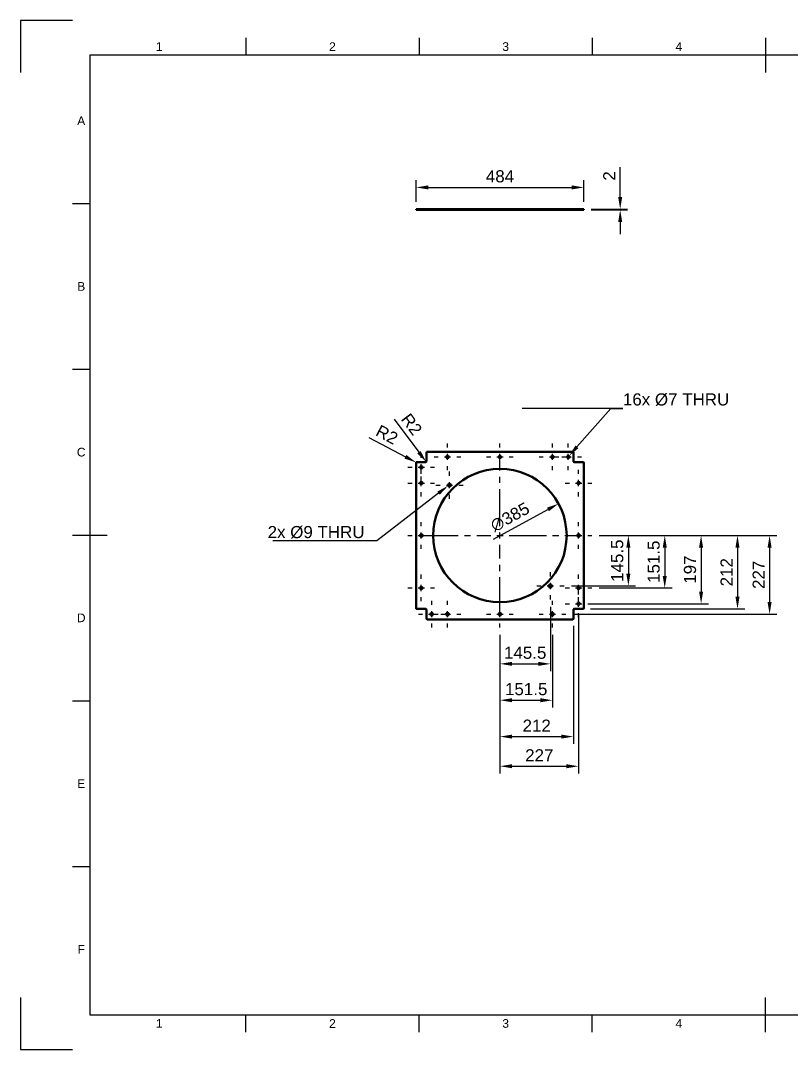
# Model space of a CAD drawing. Header units: millimetres. Extents: x 0 to 420, y 0 to 297.
# Drawn here: x 0 to 222.5, y 0 to 297 of the extents above; entities that cross this region are included whole.
import ezdxf
from ezdxf import colors
from ezdxf.entities.mleader import LeaderData, LeaderLine
from ezdxf.enums import TextEntityAlignment as Align
from ezdxf.math import Vec2, Vec3

# ---------------------------------------------------------------- set-up
doc = ezdxf.new("R2010")
doc.units = ezdxf.units.MM
doc.header["$LTSCALE"] = 0.75
doc.linetypes.add('CENTER2', pattern=[28.575, 19.05, -3.175, 3.175, -3.175])
for name, color, linetype, lineweight in [('Annotations', 7, 'Continuous', 25), ('Border', 7, 'Continuous', 25), ('Center Lines', 7, 'CENTER2', 25), ('Dimensions', 7, 'Continuous', 25), ('Visible', 7, 'Continuous', 50)]:
    doc.layers.add(name, color=color, linetype=linetype, lineweight=lineweight)
doc.styles.add('FusionTitle', font='arial.ttf')
doc.styles.get("Standard").update_dxf_attribs({"font": 'arial.ttf'})
doc.dimstyles.new('ISO-25', dxfattribs={"dimtxt": 3.5, "dimasz": 3.5, "dimexe": 2.1, "dimexo": 2.1, "dimgap": 1.4, "dimtad": 1, "dimzin": 12, "dimdsep": 46, "dimtxsty": 'Standard', "dimcen": 0, "dimclrd": 256, "dimclre": 256, "dimclrt": 256, "dimazin": 3, "dimtp": 0.1, "dimtm": 0.1, "dimtfac": 0.714286, "dimtmove": 0, "dimatfit": 3, "dimfxl": 1, "dimtzin": 12, "dimarcsym": 0})

# ---------------------------------------------------------------- blocks, each defined once
blk = doc.blocks.new('ISO_A3_SHEET')
at = {"layer": 'Border'}
for p, q in [((65, 292), (65, 287)), ((115, 292), (115, 287)), ((165, 292), (165, 287)), ((215, 292), (215, 282)), ((410, 287), (20, 287)), ((20, 287), (20, 10)), ((15, 244.16666), (20, 244.16666)), ((15, 196.33333), (20, 196.33333)), ((15, 148.5), (25, 148.5)), ((15, 100.66667), (20, 100.66667)), ((15, 52.83334), (20, 52.83334)), ((215, 5), (215, 15)), ((20, 10), (410, 10)), ((65, 5), (65, 10)), ((115, 5), (115, 10)), ((165, 5), (165, 10))]:
    blk.add_line(p, q, dxfattribs=at)
at = {"layer": 'Defpoints'}
for p, q in [((15, 297), (0, 297)), ((0, 297), (0, 282)), ((0, 15), (0, 0)), ((0, 0), (15, 0))]:
    blk.add_line(p, q, dxfattribs=at)
at = {"layer": 'Border', "style": 'FusionTitle'}
for s, p in [('1', (40, 289.5)), ('2', (90, 289.5)), ('3', (140, 289.5)), ('4', (190, 289.5)), ('A', (17.5, 268.08333)), ('B', (17.5, 220.25)), ('C', (17.5, 172.41667)), ('D', (17.5, 124.58334)), ('E', (17.5, 76.75001)), ('F', (17.5, 28.91668)), ('1', (40, 7.5)), ('2', (90, 7.5)), ('3', (140, 7.5)), ('4', (190, 7.5))]:
    blk.add_text(s, height=2.5, dxfattribs=at).set_placement(p, align=Align.MIDDLE)
blk = doc.blocks.new('*D41')
at = {"layer": 'Defpoints', "color": 0, "transparency": 16777216}
for p in [(155.274669, 157.540645), (121.442838, 139.165194)]:
    blk.add_point(p, dxfattribs=at)
at = {"layer": 'Dimensions', "lineweight": -2, "transparency": 16777216}
blk.add_line((136.498276, 147.342418), (152.199048, 155.870149), dxfattribs=at)
at = {"layer": 'Dimensions', "transparency": 16777216}
blk.add_solid([(151.920632, 156.382753), (152.477464, 155.357546), (155.274669, 157.540645)], dxfattribs=at)
at = {"layer": 'Dimensions', "transparency": 16777216, "insert": (141.243024, 153.65763), "char_height": 3.5, "attachment_point": 5, "rotation": 28.50816828}
blk.add_mtext('∅385', dxfattribs=at)
blk = doc.blocks.new('*U8')
at = {"layer": 'Center Lines', "color": 0, "ltscale": 0.75, "transparency": 16777216}
for p, q in [((0, 2.678906), (0, 22.75)), ((-22.75, 0), (-2.678906, 0)), ((2.678906, 0), (22.75, 0)), ((0, -22.75), (0, -2.678906))]:
    blk.add_line(p, q, dxfattribs=at)
at = {"layer": 'Center Lines', "color": 0, "linetype": 'Continuous', "ltscale": 0.75, "transparency": 16777216}
for p, q in [((-0.892969, 0), (0.892969, 0)), ((0, -0.892969), (0, 0.892969))]:
    blk.add_line(p, q, dxfattribs=at)
blk = doc.blocks.new('*U9')
at = {"layer": 'Center Lines', "color": 0, "ltscale": 0.75, "transparency": 16777216}
for p, q in [((0, 2.678906), (0, 3.85)), ((-3.85, 0), (-2.678906, 0)), ((2.678906, 0), (3.85, 0)), ((0, -3.85), (0, -2.678906))]:
    blk.add_line(p, q, dxfattribs=at)
at = {"layer": 'Center Lines', "color": 0, "linetype": 'Continuous', "ltscale": 0.75, "transparency": 16777216}
for p, q in [((-0.892969, 0), (0.892969, 0)), ((0, -0.892969), (0, 0.892969))]:
    blk.add_line(p, q, dxfattribs=at)
blk = doc.blocks.new('*U10')
at = {"layer": 'Center Lines', "color": 0, "ltscale": 0.75, "transparency": 16777216}
for p, q in [((0, 2.678906), (0, 3.85)), ((-3.85, 0), (-2.678906, 0)), ((2.678906, 0), (3.85, 0)), ((0, -3.85), (0, -2.678906))]:
    blk.add_line(p, q, dxfattribs=at)
at = {"layer": 'Center Lines', "color": 0, "linetype": 'Continuous', "ltscale": 0.75, "transparency": 16777216}
for p, q in [((-0.892969, 0), (0.892969, 0)), ((0, -0.892969), (0, 0.892969))]:
    blk.add_line(p, q, dxfattribs=at)
blk = doc.blocks.new('*U11')
at = {"layer": 'Center Lines', "color": 0, "ltscale": 0.75, "transparency": 16777216}
for p, q in [((0, 2.678906), (0, 3.85)), ((-3.85, 0), (-2.678906, 0)), ((2.678906, 0), (3.85, 0)), ((0, -3.85), (0, -2.678906))]:
    blk.add_line(p, q, dxfattribs=at)
at = {"layer": 'Center Lines', "color": 0, "linetype": 'Continuous', "ltscale": 0.75, "transparency": 16777216}
for p, q in [((-0.892969, 0), (0.892969, 0)), ((0, -0.892969), (0, 0.892969))]:
    blk.add_line(p, q, dxfattribs=at)
blk = doc.blocks.new('*U12')
at = {"layer": 'Center Lines', "color": 0, "ltscale": 0.75, "transparency": 16777216}
for p, q in [((0, 2.678906), (0, 3.85)), ((-3.85, 0), (-2.678906, 0)), ((2.678906, 0), (3.85, 0)), ((0, -3.85), (0, -2.678906))]:
    blk.add_line(p, q, dxfattribs=at)
at = {"layer": 'Center Lines', "color": 0, "linetype": 'Continuous', "ltscale": 0.75, "transparency": 16777216}
for p, q in [((-0.892969, 0), (0.892969, 0)), ((0, -0.892969), (0, 0.892969))]:
    blk.add_line(p, q, dxfattribs=at)
blk = doc.blocks.new('*U13')
at = {"layer": 'Center Lines', "color": 0, "ltscale": 0.75, "transparency": 16777216}
for p, q in [((0, 2.678906), (0, 3.85)), ((-3.85, 0), (-2.678906, 0)), ((2.678906, 0), (3.85, 0)), ((0, -3.85), (0, -2.678906))]:
    blk.add_line(p, q, dxfattribs=at)
at = {"layer": 'Center Lines', "color": 0, "linetype": 'Continuous', "ltscale": 0.75, "transparency": 16777216}
for p, q in [((-0.892969, 0), (0.892969, 0)), ((0, -0.892969), (0, 0.892969))]:
    blk.add_line(p, q, dxfattribs=at)
blk = doc.blocks.new('*U14')
at = {"layer": 'Center Lines', "color": 0, "ltscale": 0.75, "transparency": 16777216}
for p, q in [((0, 2.678906), (0, 3.85)), ((-3.85, 0), (-2.678906, 0)), ((2.678906, 0), (3.85, 0)), ((0, -3.85), (0, -2.678906))]:
    blk.add_line(p, q, dxfattribs=at)
at = {"layer": 'Center Lines', "color": 0, "linetype": 'Continuous', "ltscale": 0.75, "transparency": 16777216}
for p, q in [((-0.892969, 0), (0.892969, 0)), ((0, -0.892969), (0, 0.892969))]:
    blk.add_line(p, q, dxfattribs=at)
blk = doc.blocks.new('*U15')
at = {"layer": 'Center Lines', "color": 0, "ltscale": 0.75, "transparency": 16777216}
for p, q in [((0, 2.678906), (0, 3.85)), ((-3.85, 0), (-2.678906, 0)), ((2.678906, 0), (3.85, 0)), ((0, -3.85), (0, -2.678906))]:
    blk.add_line(p, q, dxfattribs=at)
at = {"layer": 'Center Lines', "color": 0, "linetype": 'Continuous', "ltscale": 0.75, "transparency": 16777216}
for p, q in [((-0.892969, 0), (0.892969, 0)), ((0, -0.892969), (0, 0.892969))]:
    blk.add_line(p, q, dxfattribs=at)
blk = doc.blocks.new('*U16')
at = {"layer": 'Center Lines', "color": 0, "ltscale": 0.75, "transparency": 16777216}
for p, q in [((0, 2.678906), (0, 3.85)), ((-3.85, 0), (-2.678906, 0)), ((2.678906, 0), (3.85, 0)), ((0, -3.85), (0, -2.678906))]:
    blk.add_line(p, q, dxfattribs=at)
at = {"layer": 'Center Lines', "color": 0, "linetype": 'Continuous', "ltscale": 0.75, "transparency": 16777216}
for p, q in [((-0.892969, 0), (0.892969, 0)), ((0, -0.892969), (0, 0.892969))]:
    blk.add_line(p, q, dxfattribs=at)
blk = doc.blocks.new('*U17')
at = {"layer": 'Center Lines', "color": 0, "ltscale": 0.75, "transparency": 16777216}
for p, q in [((0, 2.678906), (0, 3.85)), ((-3.85, 0), (-2.678906, 0)), ((2.678906, 0), (3.85, 0)), ((0, -3.85), (0, -2.678906))]:
    blk.add_line(p, q, dxfattribs=at)
at = {"layer": 'Center Lines', "color": 0, "linetype": 'Continuous', "ltscale": 0.75, "transparency": 16777216}
for p, q in [((-0.892969, 0), (0.892969, 0)), ((0, -0.892969), (0, 0.892969))]:
    blk.add_line(p, q, dxfattribs=at)
blk = doc.blocks.new('*U18')
at = {"layer": 'Center Lines', "color": 0, "ltscale": 0.75, "transparency": 16777216}
for p, q in [((0, 2.678906), (0, 3.85)), ((-3.85, 0), (-2.678906, 0)), ((2.678906, 0), (3.85, 0)), ((0, -3.85), (0, -2.678906))]:
    blk.add_line(p, q, dxfattribs=at)
at = {"layer": 'Center Lines', "color": 0, "linetype": 'Continuous', "ltscale": 0.75, "transparency": 16777216}
for p, q in [((-0.892969, 0), (0.892969, 0)), ((0, -0.892969), (0, 0.892969))]:
    blk.add_line(p, q, dxfattribs=at)
blk = doc.blocks.new('*U19')
at = {"layer": 'Center Lines', "color": 0, "ltscale": 0.75, "transparency": 16777216}
for p, q in [((0, 2.678906), (0, 3.85)), ((-3.85, 0), (-2.678906, 0)), ((2.678906, 0), (3.85, 0)), ((0, -3.85), (0, -2.678906))]:
    blk.add_line(p, q, dxfattribs=at)
at = {"layer": 'Center Lines', "color": 0, "linetype": 'Continuous', "ltscale": 0.75, "transparency": 16777216}
for p, q in [((-0.892969, 0), (0.892969, 0)), ((0, -0.892969), (0, 0.892969))]:
    blk.add_line(p, q, dxfattribs=at)
blk = doc.blocks.new('*U20')
at = {"layer": 'Center Lines', "color": 0, "ltscale": 0.75, "transparency": 16777216}
for p, q in [((0, 2.678906), (0, 3.85)), ((-3.85, 0), (-2.678906, 0)), ((2.678906, 0), (3.85, 0)), ((0, -3.85), (0, -2.678906))]:
    blk.add_line(p, q, dxfattribs=at)
at = {"layer": 'Center Lines', "color": 0, "linetype": 'Continuous', "ltscale": 0.75, "transparency": 16777216}
for p, q in [((-0.892969, 0), (0.892969, 0)), ((0, -0.892969), (0, 0.892969))]:
    blk.add_line(p, q, dxfattribs=at)
blk = doc.blocks.new('*U21')
at = {"layer": 'Center Lines', "color": 0, "ltscale": 0.75, "transparency": 16777216}
for p, q in [((0, 2.678906), (0, 3.85)), ((-3.85, 0), (-2.678906, 0)), ((2.678906, 0), (3.85, 0)), ((0, -3.85), (0, -2.678906))]:
    blk.add_line(p, q, dxfattribs=at)
at = {"layer": 'Center Lines', "color": 0, "linetype": 'Continuous', "ltscale": 0.75, "transparency": 16777216}
for p, q in [((-0.892969, 0), (0.892969, 0)), ((0, -0.892969), (0, 0.892969))]:
    blk.add_line(p, q, dxfattribs=at)
blk = doc.blocks.new('*U22')
at = {"layer": 'Center Lines', "color": 0, "ltscale": 0.75, "transparency": 16777216}
for p, q in [((0, 2.678906), (0, 3.85)), ((-3.85, 0), (-2.678906, 0)), ((2.678906, 0), (3.85, 0)), ((0, -3.85), (0, -2.678906))]:
    blk.add_line(p, q, dxfattribs=at)
at = {"layer": 'Center Lines', "color": 0, "linetype": 'Continuous', "ltscale": 0.75, "transparency": 16777216}
for p, q in [((-0.892969, 0), (0.892969, 0)), ((0, -0.892969), (0, 0.892969))]:
    blk.add_line(p, q, dxfattribs=at)
blk = doc.blocks.new('*U23')
at = {"layer": 'Center Lines', "color": 0, "ltscale": 0.75, "transparency": 16777216}
for p, q in [((0, 2.678906), (0, 3.85)), ((-3.85, 0), (-2.678906, 0)), ((2.678906, 0), (3.85, 0)), ((0, -3.85), (0, -2.678906))]:
    blk.add_line(p, q, dxfattribs=at)
at = {"layer": 'Center Lines', "color": 0, "linetype": 'Continuous', "ltscale": 0.75, "transparency": 16777216}
for p, q in [((-0.892969, 0), (0.892969, 0)), ((0, -0.892969), (0, 0.892969))]:
    blk.add_line(p, q, dxfattribs=at)
blk = doc.blocks.new('*U24')
at = {"layer": 'Center Lines', "color": 0, "ltscale": 0.75, "transparency": 16777216}
for p, q in [((0, 2.678906), (0, 3.85)), ((-3.85, 0), (-2.678906, 0)), ((2.678906, 0), (3.85, 0)), ((0, -3.85), (0, -2.678906))]:
    blk.add_line(p, q, dxfattribs=at)
at = {"layer": 'Center Lines', "color": 0, "linetype": 'Continuous', "ltscale": 0.75, "transparency": 16777216}
for p, q in [((-0.892969, 0), (0.892969, 0)), ((0, -0.892969), (0, 0.892969))]:
    blk.add_line(p, q, dxfattribs=at)
blk = doc.blocks.new('*U25')
at = {"layer": 'Center Lines', "color": 0, "ltscale": 0.75, "transparency": 16777216}
for p, q in [((0, 2.678906), (0, 3.95)), ((-3.95, 0), (-2.678906, 0)), ((2.678906, 0), (3.95, 0)), ((0, -3.95), (0, -2.678906))]:
    blk.add_line(p, q, dxfattribs=at)
at = {"layer": 'Center Lines', "color": 0, "linetype": 'Continuous', "ltscale": 0.75, "transparency": 16777216}
for p, q in [((-0.892969, 0), (0.892969, 0)), ((0, -0.892969), (0, 0.892969))]:
    blk.add_line(p, q, dxfattribs=at)
blk = doc.blocks.new('*U26')
at = {"layer": 'Center Lines', "color": 0, "ltscale": 0.75, "transparency": 16777216}
for p, q in [((0, 2.678906), (0, 3.95)), ((-3.95, 0), (-2.678906, 0)), ((2.678906, 0), (3.95, 0)), ((0, -3.95), (0, -2.678906))]:
    blk.add_line(p, q, dxfattribs=at)
at = {"layer": 'Center Lines', "color": 0, "linetype": 'Continuous', "ltscale": 0.75, "transparency": 16777216}
for p, q in [((-0.892969, 0), (0.892969, 0)), ((0, -0.892969), (0, 0.892969))]:
    blk.add_line(p, q, dxfattribs=at)
blk = doc.blocks.new('*D42')
at = {"layer": 'Defpoints', "color": 0, "transparency": 16777216}
for p in [(152.908798, 129.852875), (138.358754, 121.802913), (152.908798, 111.302913)]:
    blk.add_point(p, dxfattribs=at)
at = {"layer": 'Dimensions', "lineweight": -2, "transparency": 16777216}
for p, q in [((152.908798, 127.752875), (152.908798, 109.202913)), ((138.358754, 119.702913), (138.358754, 109.202913)), ((141.858754, 111.302913), (149.408798, 111.302913))]:
    blk.add_line(p, q, dxfattribs=at)
at = {"layer": 'Dimensions', "transparency": 16777216}
for points in [[(141.858754, 111.886247), (141.858754, 110.71958), (138.358754, 111.302913)], [(149.408798, 111.886247), (149.408798, 110.71958), (152.908798, 111.302913)]]:
    blk.add_solid(points, dxfattribs=at)
at = {"layer": 'Dimensions', "transparency": 16777216, "insert": (145.633776, 114.489919), "char_height": 3.5, "attachment_point": 5}
blk.add_mtext('145.5', dxfattribs=at)
blk = doc.blocks.new('*D43')
at = {"layer": 'Defpoints', "color": 0, "transparency": 16777216}
for p in [(138.358754, 121.802913), (153.508754, 121.802913), (153.508754, 100.802913)]:
    blk.add_point(p, dxfattribs=at)
at = {"layer": 'Dimensions', "lineweight": -2, "transparency": 16777216}
for p, q in [((138.358754, 119.702913), (138.358754, 98.702913)), ((153.508754, 119.702913), (153.508754, 98.702913)), ((141.858754, 100.802913), (150.008754, 100.802913))]:
    blk.add_line(p, q, dxfattribs=at)
at = {"layer": 'Dimensions', "transparency": 16777216}
for points in [[(141.858754, 101.386247), (141.858754, 100.21958), (138.358754, 100.802913)], [(150.008754, 101.386247), (150.008754, 100.21958), (153.508754, 100.802913)]]:
    blk.add_solid(points, dxfattribs=at)
at = {"layer": 'Dimensions', "transparency": 16777216, "insert": (145.933754, 103.989919), "char_height": 3.5, "attachment_point": 5}
blk.add_mtext('151.5', dxfattribs=at)
blk = doc.blocks.new('*D44')
at = {"layer": 'Defpoints', "color": 0, "transparency": 16777216}
for p in [(138.358754, 121.802913), (159.558754, 124.352919), (159.558754, 90.302913)]:
    blk.add_point(p, dxfattribs=at)
at = {"layer": 'Dimensions', "lineweight": -2, "transparency": 16777216}
for p, q in [((159.558754, 122.252919), (159.558754, 88.202913)), ((138.358754, 119.702913), (138.358754, 88.202913)), ((141.858754, 90.302913), (156.058754, 90.302913))]:
    blk.add_line(p, q, dxfattribs=at)
at = {"layer": 'Dimensions', "transparency": 16777216}
for points in [[(141.858754, 90.886247), (141.858754, 89.71958), (138.358754, 90.302913)], [(156.058754, 90.886247), (156.058754, 89.71958), (159.558754, 90.302913)]]:
    blk.add_solid(points, dxfattribs=at)
at = {"layer": 'Dimensions', "transparency": 16777216, "insert": (148.958754, 93.460076), "char_height": 3.5, "attachment_point": 5}
blk.add_mtext('212', dxfattribs=at)
blk = doc.blocks.new('*D45')
at = {"layer": 'Defpoints', "color": 0, "transparency": 16777216}
for p in [(161.058801, 127.759951), (138.358754, 121.802913), (161.058801, 81.745684)]:
    blk.add_point(p, dxfattribs=at)
at = {"layer": 'Dimensions', "lineweight": -2, "transparency": 16777216}
for p, q in [((161.058801, 125.659951), (161.058801, 79.645684)), ((138.358754, 119.702913), (138.358754, 79.645684)), ((141.858754, 81.745684), (157.558801, 81.745684))]:
    blk.add_line(p, q, dxfattribs=at)
at = {"layer": 'Dimensions', "transparency": 16777216}
for points in [[(141.858754, 82.329017), (141.858754, 81.16235), (138.358754, 81.745684)], [(157.558801, 82.329017), (157.558801, 81.16235), (161.058801, 81.745684)]]:
    blk.add_solid(points, dxfattribs=at)
at = {"layer": 'Dimensions', "transparency": 16777216, "insert": (149.708778, 84.902846), "char_height": 3.5, "attachment_point": 5}
blk.add_mtext('227', dxfattribs=at)
blk = doc.blocks.new('*D46')
at = {"layer": 'Defpoints', "color": 0, "transparency": 16777216}
for p in [(164.908783, 148.352913), (156.858798, 133.802875), (175.408783, 133.802875)]:
    blk.add_point(p, dxfattribs=at)
at = {"layer": 'Dimensions', "lineweight": -2, "transparency": 16777216}
for p, q in [((167.008783, 148.352913), (177.508783, 148.352913)), ((175.408783, 144.852913), (175.408783, 137.302875)), ((158.958798, 133.802875), (177.508783, 133.802875))]:
    blk.add_line(p, q, dxfattribs=at)
at = {"layer": 'Dimensions', "transparency": 16777216}
for points in [[(174.82545, 144.852913), (175.992116, 144.852913), (175.408783, 148.352913)], [(174.82545, 137.302875), (175.992116, 137.302875), (175.408783, 133.802875)]]:
    blk.add_solid(points, dxfattribs=at)
at = {"layer": 'Dimensions', "transparency": 16777216, "insert": (172.221778, 141.077894), "char_height": 3.5, "attachment_point": 5, "rotation": 90}
blk.add_mtext('145.5', dxfattribs=at)
blk = doc.blocks.new('*D47')
at = {"layer": 'Defpoints', "color": 0, "transparency": 16777216}
for p in [(164.908783, 148.352913), (164.908783, 133.202913), (185.908783, 133.202913)]:
    blk.add_point(p, dxfattribs=at)
at = {"layer": 'Dimensions', "lineweight": -2, "transparency": 16777216}
for p, q in [((167.008783, 148.352913), (188.008783, 148.352913)), ((185.908783, 144.852913), (185.908783, 136.702913)), ((167.008783, 133.202913), (188.008783, 133.202913))]:
    blk.add_line(p, q, dxfattribs=at)
at = {"layer": 'Dimensions', "transparency": 16777216}
for points in [[(185.32545, 144.852913), (186.492116, 144.852913), (185.908783, 148.352913)], [(185.32545, 136.702913), (186.492116, 136.702913), (185.908783, 133.202913)]]:
    blk.add_solid(points, dxfattribs=at)
at = {"layer": 'Dimensions', "transparency": 16777216, "insert": (182.721778, 140.777913), "char_height": 3.5, "attachment_point": 5, "rotation": 90}
blk.add_mtext('151.5', dxfattribs=at)
blk = doc.blocks.new('*D48')
at = {"layer": 'Defpoints', "color": 0, "transparency": 16777216}
for p in [(164.908783, 148.352913), (161.95177, 128.652919), (196.408783, 128.652919)]:
    blk.add_point(p, dxfattribs=at)
at = {"layer": 'Dimensions', "lineweight": -2, "transparency": 16777216}
for p, q in [((167.008783, 148.352913), (198.508783, 148.352913)), ((196.408783, 144.852913), (196.408783, 132.152919)), ((164.05177, 128.652919), (198.508783, 128.652919))]:
    blk.add_line(p, q, dxfattribs=at)
at = {"layer": 'Dimensions', "transparency": 16777216}
for points in [[(195.82545, 144.852913), (196.992116, 144.852913), (196.408783, 148.352913)], [(195.82545, 132.152919), (196.992116, 132.152919), (196.408783, 128.652919)]]:
    blk.add_solid(points, dxfattribs=at)
at = {"layer": 'Dimensions', "transparency": 16777216, "insert": (193.221778, 138.502916), "char_height": 3.5, "attachment_point": 5, "rotation": 90}
blk.add_mtext('197', dxfattribs=at)
blk = doc.blocks.new('*D49')
at = {"layer": 'Defpoints', "color": 0, "transparency": 16777216}
for p in [(164.908783, 148.352913), (162.358754, 127.152919), (206.908783, 127.152919)]:
    blk.add_point(p, dxfattribs=at)
at = {"layer": 'Dimensions', "lineweight": -2, "transparency": 16777216}
for p, q in [((167.008783, 148.352913), (209.008783, 148.352913)), ((206.908783, 144.852913), (206.908783, 130.652919)), ((164.458754, 127.152919), (209.008783, 127.152919))]:
    blk.add_line(p, q, dxfattribs=at)
at = {"layer": 'Dimensions', "transparency": 16777216}
for points in [[(206.32545, 144.852913), (207.492116, 144.852913), (206.908783, 148.352913)], [(206.32545, 130.652919), (207.492116, 130.652919), (206.908783, 127.152919)]]:
    blk.add_solid(points, dxfattribs=at)
at = {"layer": 'Dimensions', "transparency": 16777216, "insert": (203.751621, 137.752916), "char_height": 3.5, "attachment_point": 5, "rotation": 90}
blk.add_mtext('212', dxfattribs=at)
blk = doc.blocks.new('*D50')
at = {"layer": 'Defpoints', "color": 0, "transparency": 16777216}
for p in [(164.908783, 148.352913), (157.358754, 125.652913), (216.173357, 125.652913)]:
    blk.add_point(p, dxfattribs=at)
at = {"layer": 'Dimensions', "lineweight": -2, "transparency": 16777216}
for p, q in [((167.008783, 148.352913), (218.273357, 148.352913)), ((216.173357, 144.852913), (216.173357, 129.152913)), ((159.458754, 125.652913), (218.273357, 125.652913))]:
    blk.add_line(p, q, dxfattribs=at)
at = {"layer": 'Dimensions', "transparency": 16777216}
for points in [[(215.590024, 144.852913), (216.756691, 144.852913), (216.173357, 148.352913)], [(215.590024, 129.152913), (216.756691, 129.152913), (216.173357, 125.652913)]]:
    blk.add_solid(points, dxfattribs=at)
at = {"layer": 'Dimensions', "transparency": 16777216, "insert": (213.016195, 137.002913), "char_height": 3.5, "attachment_point": 5, "rotation": 90}
blk.add_mtext('227', dxfattribs=at)
blk = doc.blocks.new('*D51')
at = {"layer": 'Defpoints', "color": 0, "transparency": 16777216}
for p in [(116.838584, 169.912792), (116.958754, 169.752919)]:
    blk.add_point(p, dxfattribs=at)
at = {"layer": 'Dimensions', "lineweight": -2, "transparency": 16777216}
blk.add_line((107.820939, 181.909694), (114.975945, 172.39081), dxfattribs=at)
at = {"layer": 'Dimensions', "transparency": 16777216}
blk.add_solid([(115.442239, 172.741307), (114.509651, 172.040314), (117.078924, 169.593047)], dxfattribs=at)
at = {"layer": 'Dimensions', "transparency": 16777216, "insert": (112.870665, 180.446119), "char_height": 3.5, "attachment_point": 5, "rotation": 306.93087183}
blk.add_mtext('R2', dxfattribs=at)
blk = doc.blocks.new('*D52')
at = {"layer": 'Defpoints', "color": 0, "transparency": 16777216}
for p in [(114.181887, 169.44629), (114.358754, 169.352919)]:
    blk.add_point(p, dxfattribs=at)
at = {"layer": 'Dimensions', "lineweight": -2, "transparency": 16777216}
for p, q in [((100.555971, 176.639655), (111.086719, 171.080285)), ((114.358754, 169.352919), (114.181887, 169.44629))]:
    blk.add_line(p, q, dxfattribs=at)
at = {"layer": 'Dimensions', "transparency": 16777216}
blk.add_solid([(111.359052, 171.596146), (110.814387, 170.564424), (114.181887, 169.44629)], dxfattribs=at)
at = {"layer": 'Dimensions', "transparency": 16777216, "insert": (105.7477, 177.468952), "char_height": 3.5, "attachment_point": 5, "rotation": 332.16961191}
blk.add_mtext('R2', dxfattribs=at)
blk = doc.blocks.new('*D53')
at = {"layer": 'Defpoints', "color": 0, "transparency": 16777216}
for p in [(162.558753, 248.838675), (114.158753, 242.585051), (162.558753, 242.585051)]:
    blk.add_point(p, dxfattribs=at)
at = {"layer": 'Dimensions', "lineweight": -2, "transparency": 16777216}
for p, q in [((114.158753, 244.685051), (114.158753, 250.938675)), ((162.558753, 244.685051), (162.558753, 250.938675)), ((117.658753, 248.838675), (159.058753, 248.838675))]:
    blk.add_line(p, q, dxfattribs=at)
at = {"layer": 'Dimensions', "transparency": 16777216}
for points in [[(117.658753, 249.422009), (117.658753, 248.255342), (114.158753, 248.838675)], [(159.058753, 249.422009), (159.058753, 248.255342), (162.558753, 248.838675)]]:
    blk.add_solid(points, dxfattribs=at)
at = {"layer": 'Dimensions', "transparency": 16777216, "insert": (138.358753, 252.025681), "char_height": 3.5, "attachment_point": 5}
blk.add_mtext('484', dxfattribs=at)
blk = doc.blocks.new('*D54')
at = {"layer": 'Defpoints', "color": 0, "transparency": 16777216}
for p in [(162.558753, 242.585051), (162.558753, 242.385051), (173.058753, 242.585051)]:
    blk.add_point(p, dxfattribs=at)
at = {"layer": 'Dimensions', "lineweight": -2, "transparency": 16777216}
for p, q in [((173.058753, 246.085051), (173.058753, 254.703264)), ((164.658753, 242.585051), (175.158753, 242.585051)), ((164.658753, 242.385051), (175.158753, 242.385051)), ((173.058753, 242.385051), (173.058753, 242.585051)), ((173.058753, 238.885051), (173.058753, 235.385051))]:
    blk.add_line(p, q, dxfattribs=at)
at = {"layer": 'Dimensions', "transparency": 16777216}
for points in [[(172.47542, 246.085051), (173.642087, 246.085051), (173.058753, 242.585051)], [(172.47542, 238.885051), (173.642087, 238.885051), (173.058753, 242.385051)]]:
    blk.add_solid(points, dxfattribs=at)
at = {"layer": 'Dimensions', "transparency": 16777216, "insert": (169.901591, 252.144158), "char_height": 3.5, "attachment_point": 5, "rotation": 90}
blk.add_mtext('2', dxfattribs=at)

msp = doc.modelspace()

# ---------------------------------------------------------------- linework, layer by layer
at = {"layer": 'Visible', "extrusion": (0, 1, 0)}
for p, q in [((114.158753, 242.385051, 21), (114.158753, 242.585051, 21)), ((116.958753, 242.585051, 21.2), (114.358753, 242.585051, 21.2)), ((116.958753, 242.385051, 21.2), (114.358753, 242.385051, 21.2)), ((117.158753, 242.385051, 24), (117.158753, 242.585051, 24)), ((117.358753, 242.585051, 24.2), (159.358753, 242.585051, 24.2)), ((159.358753, 242.385051, 24.2), (117.358753, 242.385051, 24.2)), ((159.558753, 242.385051, 24), (159.558753, 242.585051, 24)), ((159.758753, 242.585051, 21.2), (162.358753, 242.585051, 21.2)), ((159.758753, 242.385051, 21.2), (162.358753, 242.385051, 21.2)), ((162.558753, 242.385051, 21), (162.558753, 242.585051, 21))]:
    msp.add_line(p, q, dxfattribs=at)
at = {"layer": 'Visible'}
for p, q in [((117.158754, 169.752919, 0.1), (117.158754, 172.352919, 0.1)), ((117.358754, 172.552919, 0.1), (159.358754, 172.552919, 0.1)), ((159.558754, 169.752919, 0.1), (159.558754, 172.352919, 0.1)), ((114.158754, 127.352919, 0.1), (114.158754, 169.352919, 0.1)), ((116.958754, 169.552919, 0.1), (114.358754, 169.552919, 0.1)), ((159.758754, 169.552919, 0.1), (162.358754, 169.552919, 0.1)), ((162.558754, 127.352919, 0.1), (162.558754, 169.352919, 0.1)), ((116.958754, 127.152919, 0.1), (114.358754, 127.152919, 0.1)), ((117.158754, 126.952919, 0.1), (117.158754, 124.352919, 0.1)), ((159.558754, 126.952919, 0.1), (159.558754, 124.352919, 0.1)), ((159.758754, 127.152919, 0.1), (162.358754, 127.152919, 0.1)), ((117.358754, 124.152919, 0.1), (159.358754, 124.152919, 0.1))]:
    msp.add_line(p, q, dxfattribs=at)
at = {"layer": 'Visible', "extrusion": (3.576e-13, 0, -1)}
for centre in [(-123.208754, 171.052925, -0.1), (-138.358754, 171.052925, -0.1), (-153.508754, 171.052925, -0.1), (-115.658724, 163.502925, -0.1), (-161.058783, 163.502925, -0.1), (-115.658724, 148.352913, -0.1), (-161.058783, 148.352913, -0.1), (-115.658724, 133.202913, -0.1), (-161.058783, 133.202913, -0.1), (-123.208754, 125.652913, -0.1), (-138.358754, 125.652913, -0.1), (-153.508754, 125.652913, -0.1)]:
    msp.add_circle(centre, 0.35, dxfattribs=at)
at = {"layer": 'Visible', "extrusion": (3.553e-13, 0, -1)}
for centre in [(-158.058754, 171.052967, -0.1), (-115.658706, 168.052919, -0.1), (-161.058801, 128.652919, -0.1), (-118.658754, 125.652872, -0.1)]:
    msp.add_circle(centre, 0.35, dxfattribs=at)
at = {"layer": 'Visible'}
for centre, radius in [((138.358754, 148.352919, 0.1), 19.25), ((123.808709, 162.902964, 0.1), 0.45), ((152.908798, 133.802875, 0.1), 0.45)]:
    msp.add_circle(centre, radius, dxfattribs=at)
at = {"layer": 'Visible', "extrusion": (0, 1, 0)}
for centre, start, end in [((-114.358753, 21, 242.585051), 0, 90), ((-116.958753, 21.4, 242.385051), 180, 270), ((-117.358753, 24, 242.585051), 0, 90), ((-159.358753, 24, 242.385051), 90, 180), ((-159.758753, 21.4, 242.585051), 270, 0), ((-162.358753, 21, 242.385051), 90, 180)]:
    msp.add_arc(centre, 0.2, start, end, dxfattribs=at)
at = {"layer": 'Visible', "extrusion": (3.565e-13, -1, 0)}
for centre, start, end in [((114.358753, 21, -242.385051), 90, 180), ((116.958753, 21.4, -242.585051), 270, 0), ((117.358753, 24, -242.385051), 90, 180)]:
    msp.add_arc(centre, 0.2, start, end, dxfattribs=at)
at = {"layer": 'Visible', "extrusion": (3.576e-13, -1, 0)}
for centre, start, end in [((159.358753, 24, -242.585051), 0, 90), ((159.758753, 21.4, -242.385051), 180, 270), ((162.358753, 21, -242.585051), 0, 90)]:
    msp.add_arc(centre, 0.2, start, end, dxfattribs=at)
at = {"layer": 'Visible', "extrusion": (3.565e-13, 0, -1)}
for centre, start, end in [((-117.358754, 172.352919, -0.1), 0, 90), ((-114.358754, 169.352919, -0.1), 0, 90), ((-116.958754, 126.952919, -0.1), 90, 180)]:
    msp.add_arc(centre, 0.2, start, end, dxfattribs=at)
at = {"layer": 'Visible'}
for centre, start, end in [((159.358754, 172.352919, 0.1), 0, 90), ((116.958754, 169.752919, 0.1), 270, 0), ((162.358754, 169.352919, 0.1), 0, 90), ((114.358754, 127.352919, 0.1), 180, 270), ((159.758754, 126.952919, 0.1), 90, 180), ((117.358754, 124.352919, 0.1), 180, 270)]:
    msp.add_arc(centre, 0.2, start, end, dxfattribs=at)
at = {"layer": 'Visible', "extrusion": (3.576e-13, 0, -1)}
for centre, start, end in [((-159.758754, 169.752919, -0.1), 270, 0), ((-162.358754, 127.352919, -0.1), 180, 270), ((-159.358754, 124.352919, -0.1), 180, 270)]:
    msp.add_arc(centre, 0.2, start, end, dxfattribs=at)

# ---------------------------------------------------------------- block references
at = {"layer": 'Border'}
msp.add_blockref('ISO_A3_SHEET', (0, 0), dxfattribs=at)
at = {"layer": 'Center Lines', "ltscale": 0.75}
for name, p in [('*U17', (123.208754, 171.052925)), ('*U16', (138.358754, 171.052925)), ('*U15', (153.508754, 171.052925)), ('*U14', (158.058754, 171.052967)), ('*U18', (115.658706, 168.052919)), ('*U8', (138.358754, 148.352919)), ('*U19', (115.658724, 163.502925)), ('*U26', (123.808709, 162.902964)), ('*U13', (161.058783, 163.502925)), ('*U20', (115.658724, 148.352913)), ('*U9', (161.058783, 148.352913)), ('*U21', (115.658724, 133.202913)), ('*U25', (152.908798, 133.802875)), ('*U10', (161.058783, 133.202913)), ('*U11', (161.058801, 128.652919)), ('*U22', (118.658754, 125.652872)), ('*U23', (123.208754, 125.652913)), ('*U24', (138.358754, 125.652913)), ('*U12', (153.508754, 125.652913))]:
    msp.add_blockref(name, p, dxfattribs=at)

# ---------------------------------------------------------------- dimensions: what is measured, and where the dimension line sits
at = {"layer": 'Dimensions'}
for p1, p2, distance, picture, middle in [((114.158753, 242.585051), (162.558753, 242.585051), 6.253624, '*D53', (138.358753, 252.025681)), ((162.558753, 242.385051), (162.558753, 242.585051), -10.5, '*D54', (169.901591, 252.144158)), ((164.908783, 148.352913), (164.908783, 133.202913), 21, '*D47', (182.721778, 140.777913)), ((138.358754, 121.802913), (153.508754, 121.802913), -21, '*D43', (145.933754, 103.989919))]:
    dim = msp.add_aligned_dim(p1=p1, p2=p2, distance=distance, dimstyle='ISO-25', override={"dimlfac": 10, "dimclrd": 256, "dimclre": 256}, dxfattribs=at)
    dim.commit()
    dim.dimension.update_dxf_attribs({"geometry": picture, "text_midpoint": middle})
for center, mpoint, override, picture, middle in [((116.958754, 169.752919), (116.838584, 169.912792), {"dimlfac": 10, "dimse1": 1}, '*D51', (110.346952, 178.549134)), ((114.358754, 169.352919), (114.181887, 169.44629), {"dimlfac": 10, "dimse1": 1, "dimclrd": 256, "dimclre": 256}, '*D52', (104.273761, 174.676967))]:
    dim = msp.add_radius_dim(center=center, mpoint=mpoint, dimstyle='ISO-25', override=override, dxfattribs=at)
    dim.commit()
    dim.dimension.update_dxf_attribs({"geometry": picture, "text_midpoint": middle, "dimtype": 164})
dim = msp.add_diameter_dim_2p(p1=(121.442838, 139.165194), p2=(155.274669, 157.540645), dimstyle='ISO-25', override={"dimlfac": 10, "dimclrd": 256, "dimclre": 256}, dxfattribs=at)
dim.commit()
dim.dimension.update_dxf_attribs({"geometry": '*D41', "text_midpoint": (142.810852, 150.771036), "dimtype": 163})
for base, p1, p2, angle, picture, middle in [((175.408783, 133.802875), (164.908783, 148.352913), (156.858798, 133.802875), 90, '*D46', (172.221778, 141.077894)), ((216.173357, 125.652913), (164.908783, 148.352913), (157.358754, 125.652913), 90, '*D50', (213.016195, 137.002913)), ((196.408783, 128.652919), (164.908783, 148.352913), (161.95177, 128.652919), 90, '*D48', (193.221778, 138.502916)), ((206.908783, 127.152919), (164.908783, 148.352913), (162.358754, 127.152919), 90, '*D49', (203.751621, 137.752916)), ((161.058801, 81.745684), (138.358754, 121.802913), (161.058801, 127.759951), 180, '*D45', (149.708778, 84.902846))]:
    dim = msp.add_linear_dim(base=base, p1=p1, p2=p2, angle=angle, dimstyle='ISO-25', override={"dimlfac": 10, "dimclrd": 256, "dimclre": 256}, dxfattribs=at)
    dim.commit()
    dim.dimension.update_dxf_attribs({"geometry": picture, "text_midpoint": middle})
for base, p2, picture, middle in [((152.908798, 111.302913), (152.908798, 129.852875), '*D42', (145.633776, 114.489919)), ((159.558754, 90.302913), (159.558754, 124.352919), '*D44', (148.958754, 93.460076))]:
    dim = msp.add_linear_dim(base=base, p1=(138.358754, 121.802913), p2=p2, dimstyle='ISO-25', override={"dimlfac": 10, "dimclrd": 256, "dimclre": 256}, dxfattribs=at)
    dim.commit()
    dim.dimension.update_dxf_attribs({"geometry": picture, "text_midpoint": middle})

# ---------------------------------------------------------------- leaders
at = {"layer": 'Annotations'}
ml = msp.add_multileader_mtext('Standard', dxfattribs=at)
ml.set_content('16x %%C7 THRU', color=256)
ml.set_leader_properties()
ml.build(insert=Vec2(0, 0))
ml.multileader.update_dxf_attribs({"text_left_attachment_type": 5, "text_right_attachment_type": 5, "dogleg_length": 3.5, "arrow_head_size": 3.5})
ctx = ml.context
ctx.base_point, ctx.char_height, ctx.arrow_head_size, ctx.landing_gap_size, ctx.plane_origin = Vec3(173.838479, 185.061573), 3.5, 3.5, 0, Vec3(153.197325, 170.943624)
ctx.left_attachment, ctx.right_attachment = 5, 5
notes = []
notes.append((ctx, [(1, (1, 1, 0), (170.338479, 185.061573), (1, 0), 3.5, [(0, [(158.279418, 171.324642)], 0, [])])]))
ctx.mtext.insert, ctx.mtext.flow_direction = Vec3(173.838479, 189.390495), 5
ml = msp.add_multileader_mtext('Standard', dxfattribs=at)
ml.set_content('2x %%C9 THRU', color=256)
ml.set_leader_properties()
ml.build(insert=Vec2(0, 0))
ml.multileader.update_dxf_attribs({"text_left_attachment_type": 5, "text_right_attachment_type": 5, "dogleg_length": 3.5, "arrow_head_size": 3.5})
ctx = ml.context
ctx.base_point, ctx.char_height, ctx.arrow_head_size, ctx.landing_gap_size, ctx.plane_origin = Vec3(71.830844, 146.769793), 3.5, 3.5, 0, Vec3(123.808111, 133.372302)
ctx.left_attachment, ctx.right_attachment, ctx.text_align_type = 5, 5, 2
notes.append((ctx, [(0, (1, 1, 0), (102.776956, 146.769793), (-1, 0), 3.5, [(0, [(123.395188, 162.72548)], 0, [])])]))
ctx.mtext.insert, ctx.mtext.alignment, ctx.mtext.flow_direction = Vec3(99.276956, 151.098715), 3, 5
for ctx, leaders in notes:
    for number, flags, end, landing, length, lines in leaders:
        leader = LeaderData()
        leader.index, (leader.has_last_leader_line, leader.has_dogleg_vector, leader.attachment_direction) = number, flags
        leader.last_leader_point, leader.dogleg_vector, leader.dogleg_length = Vec3(end), Vec3(landing), length
        for number, points, colour, breaks in lines:
            line = LeaderLine()
            line.index, line.vertices, line.color, line.breaks = number, Vec3.list(points), colors.encode_raw_color(colour), breaks
            leader.lines.append(line)
        ctx.leaders.append(leader)

doc.saveas('drawing.dxf')
